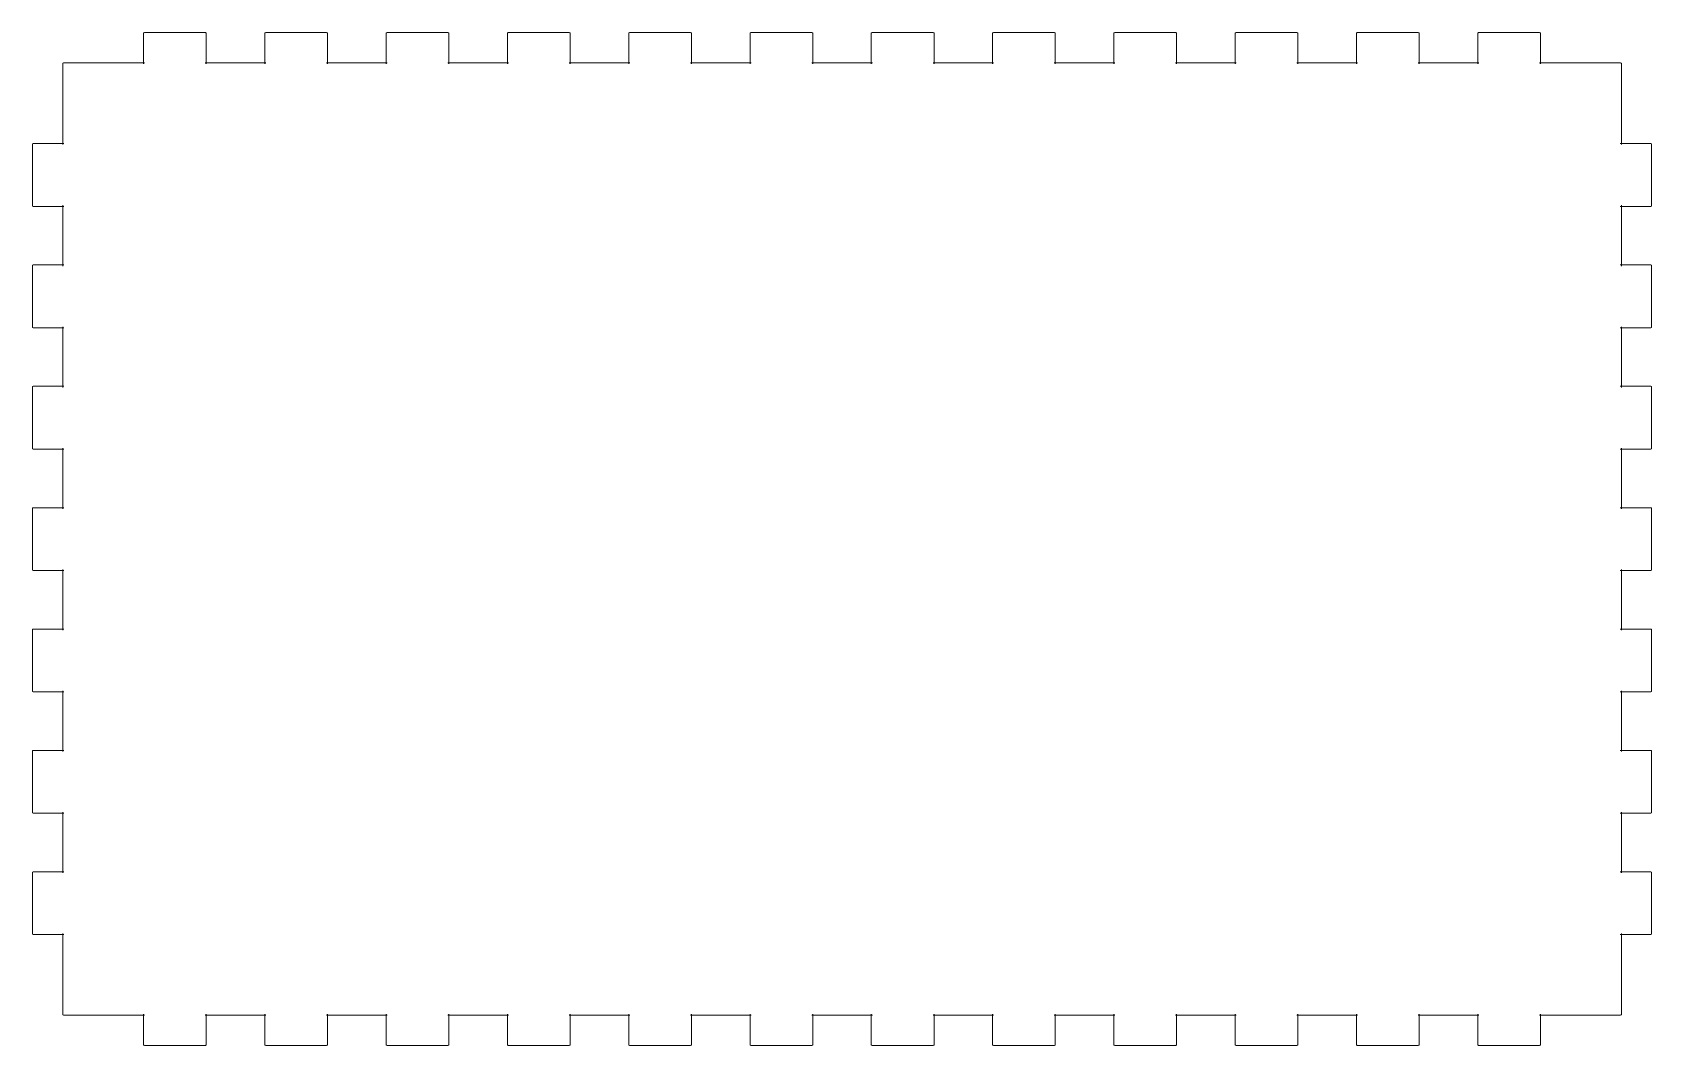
# Model space of a CAD drawing. Header units: inches. Extents: x -61 to 261, y -8 to 208.
# Drawn here: x -61.1 to 99.1, y 107.5 to 207.7 of the extents above; entities that cross this region are included whole.
import ezdxf

# ---------------------------------------------------------------- set-up
doc = ezdxf.new("R2010")
doc.units = ezdxf.units.IN
doc.header["$MEASUREMENT"] = 0

# ---------------------------------------------------------------- blocks, each defined once
blk = doc.blocks.new('block 550')
at = {"color": 7, "lineweight": 9, "true_color": 0xffffff}
blk.add_lwpolyline([(-58.01, 110.46), (-50.01, 110.46)], dxfattribs=at)
blk = doc.blocks.new('block 551')
at = {"color": 7, "lineweight": 9, "true_color": 0xffffff}
blk.add_lwpolyline([(-50.01, 110.46), (-50.03, 110.46), (-50.09, 110.49), (-50.11, 110.55), (-50.11, 110.56)], dxfattribs=at)
blk = doc.blocks.new('block 552')
at = {"color": 7, "lineweight": 9, "true_color": 0xffffff}
blk.add_lwpolyline([(-50.11, 110.56), (-50.11, 107.56), (-50.11, 107.55), (-50.09, 107.49), (-50.03, 107.46), (-50.01, 107.46)], dxfattribs=at)
blk = doc.blocks.new('block 553')
at = {"color": 7, "lineweight": 9, "true_color": 0xffffff}
blk.add_lwpolyline([(-50.01, 107.46), (-44.01, 107.46), (-44, 107.46), (-43.94, 107.49), (-43.91, 107.55), (-43.91, 107.56)], dxfattribs=at)
blk = doc.blocks.new('block 554')
at = {"color": 7, "lineweight": 9, "true_color": 0xffffff}
blk.add_lwpolyline([(-43.91, 107.56), (-43.91, 110.56), (-43.91, 110.55), (-43.94, 110.49), (-44, 110.46), (-44.01, 110.46)], dxfattribs=at)
blk = doc.blocks.new('block 555')
at = {"color": 7, "lineweight": 9, "true_color": 0xffffff}
blk.add_lwpolyline([(-44.01, 110.46), (-38.01, 110.46)], dxfattribs=at)
blk = doc.blocks.new('block 556')
at = {"color": 7, "lineweight": 9, "true_color": 0xffffff}
blk.add_lwpolyline([(-38.01, 110.46), (-38.03, 110.46), (-38.09, 110.49), (-38.11, 110.55), (-38.11, 110.56)], dxfattribs=at)
blk = doc.blocks.new('block 557')
at = {"color": 7, "lineweight": 9, "true_color": 0xffffff}
blk.add_lwpolyline([(-38.11, 110.56), (-38.11, 107.56), (-38.11, 107.55), (-38.09, 107.49), (-38.03, 107.46), (-38.01, 107.46)], dxfattribs=at)
blk = doc.blocks.new('block 558')
at = {"color": 7, "lineweight": 9, "true_color": 0xffffff}
blk.add_lwpolyline([(-38.01, 107.46), (-32.01, 107.46), (-32, 107.46), (-31.94, 107.49), (-31.91, 107.55), (-31.91, 107.56)], dxfattribs=at)
blk = doc.blocks.new('block 559')
at = {"color": 7, "lineweight": 9, "true_color": 0xffffff}
blk.add_lwpolyline([(-31.91, 107.56), (-31.91, 110.56), (-31.91, 110.55), (-31.94, 110.49), (-32, 110.46), (-32.01, 110.46)], dxfattribs=at)
blk = doc.blocks.new('block 560')
at = {"color": 7, "lineweight": 9, "true_color": 0xffffff}
blk.add_lwpolyline([(-32.01, 110.46), (-26.01, 110.46)], dxfattribs=at)
blk = doc.blocks.new('block 561')
at = {"color": 7, "lineweight": 9, "true_color": 0xffffff}
blk.add_lwpolyline([(-26.01, 110.46), (-26.03, 110.46), (-26.09, 110.49), (-26.11, 110.55), (-26.11, 110.56)], dxfattribs=at)
blk = doc.blocks.new('block 562')
at = {"color": 7, "lineweight": 9, "true_color": 0xffffff}
blk.add_lwpolyline([(-26.11, 110.56), (-26.11, 107.56), (-26.11, 107.55), (-26.09, 107.49), (-26.03, 107.46), (-26.01, 107.46)], dxfattribs=at)
blk = doc.blocks.new('block 563')
at = {"color": 7, "lineweight": 9, "true_color": 0xffffff}
blk.add_lwpolyline([(-26.01, 107.46), (-20.01, 107.46), (-20, 107.46), (-19.94, 107.49), (-19.91, 107.55), (-19.91, 107.56)], dxfattribs=at)
blk = doc.blocks.new('block 564')
at = {"color": 7, "lineweight": 9, "true_color": 0xffffff}
blk.add_lwpolyline([(-19.91, 107.56), (-19.91, 110.56), (-19.91, 110.55), (-19.94, 110.49), (-20, 110.46), (-20.01, 110.46)], dxfattribs=at)
blk = doc.blocks.new('block 565')
at = {"color": 7, "lineweight": 9, "true_color": 0xffffff}
blk.add_lwpolyline([(-20.01, 110.46), (-14.01, 110.46)], dxfattribs=at)
blk = doc.blocks.new('block 566')
at = {"color": 7, "lineweight": 9, "true_color": 0xffffff}
blk.add_lwpolyline([(-14.01, 110.46), (-14.03, 110.46), (-14.09, 110.49), (-14.11, 110.55), (-14.11, 110.56)], dxfattribs=at)
blk = doc.blocks.new('block 567')
at = {"color": 7, "lineweight": 9, "true_color": 0xffffff}
blk.add_lwpolyline([(-14.11, 110.56), (-14.11, 107.56), (-14.11, 107.55), (-14.09, 107.49), (-14.03, 107.46), (-14.01, 107.46)], dxfattribs=at)
blk = doc.blocks.new('block 568')
at = {"color": 7, "lineweight": 9, "true_color": 0xffffff}
blk.add_lwpolyline([(-14.01, 107.46), (-8.01, 107.46), (-8, 107.46), (-7.94, 107.49), (-7.91, 107.55), (-7.91, 107.56)], dxfattribs=at)
blk = doc.blocks.new('block 569')
at = {"color": 7, "lineweight": 9, "true_color": 0xffffff}
blk.add_lwpolyline([(-7.91, 107.56), (-7.91, 110.56), (-7.91, 110.55), (-7.94, 110.49), (-8, 110.46), (-8.01, 110.46)], dxfattribs=at)
blk = doc.blocks.new('block 570')
at = {"color": 7, "lineweight": 9, "true_color": 0xffffff}
blk.add_lwpolyline([(-8.01, 110.46), (-2.01, 110.46)], dxfattribs=at)
blk = doc.blocks.new('block 571')
at = {"color": 7, "lineweight": 9, "true_color": 0xffffff}
blk.add_lwpolyline([(-2.01, 110.46), (-2.03, 110.46), (-2.09, 110.49), (-2.11, 110.55), (-2.11, 110.56)], dxfattribs=at)
blk = doc.blocks.new('block 572')
at = {"color": 7, "lineweight": 9, "true_color": 0xffffff}
blk.add_lwpolyline([(-2.11, 110.56), (-2.11, 107.56), (-2.11, 107.55), (-2.09, 107.49), (-2.03, 107.46), (-2.01, 107.46)], dxfattribs=at)
blk = doc.blocks.new('block 573')
at = {"color": 7, "lineweight": 9, "true_color": 0xffffff}
blk.add_lwpolyline([(-2.01, 107.46), (3.99, 107.46), (4, 107.46), (4.06, 107.49), (4.09, 107.55), (4.09, 107.56)], dxfattribs=at)
blk = doc.blocks.new('block 574')
at = {"color": 7, "lineweight": 9, "true_color": 0xffffff}
blk.add_lwpolyline([(4.09, 107.56), (4.09, 110.56), (4.09, 110.55), (4.06, 110.49), (4, 110.46), (3.99, 110.46)], dxfattribs=at)
blk = doc.blocks.new('block 575')
at = {"color": 7, "lineweight": 9, "true_color": 0xffffff}
blk.add_lwpolyline([(3.99, 110.46), (9.99, 110.46)], dxfattribs=at)
blk = doc.blocks.new('block 576')
at = {"color": 7, "lineweight": 9, "true_color": 0xffffff}
blk.add_lwpolyline([(9.99, 110.46), (9.97, 110.46), (9.91, 110.49), (9.89, 110.55), (9.89, 110.56)], dxfattribs=at)
blk = doc.blocks.new('block 577')
at = {"color": 7, "lineweight": 9, "true_color": 0xffffff}
blk.add_lwpolyline([(9.89, 110.56), (9.89, 107.56), (9.89, 107.55), (9.91, 107.49), (9.97, 107.46), (9.99, 107.46)], dxfattribs=at)
blk = doc.blocks.new('block 578')
at = {"color": 7, "lineweight": 9, "true_color": 0xffffff}
blk.add_lwpolyline([(9.99, 107.46), (15.99, 107.46), (16, 107.46), (16.06, 107.49), (16.09, 107.55), (16.09, 107.56)], dxfattribs=at)
blk = doc.blocks.new('block 579')
at = {"color": 7, "lineweight": 9, "true_color": 0xffffff}
blk.add_lwpolyline([(16.09, 107.56), (16.09, 110.56), (16.09, 110.55), (16.06, 110.49), (16, 110.46), (15.99, 110.46)], dxfattribs=at)
blk = doc.blocks.new('block 580')
at = {"color": 7, "lineweight": 9, "true_color": 0xffffff}
blk.add_lwpolyline([(15.99, 110.46), (21.99, 110.46)], dxfattribs=at)
blk = doc.blocks.new('block 581')
at = {"color": 7, "lineweight": 9, "true_color": 0xffffff}
blk.add_lwpolyline([(21.99, 110.46), (21.97, 110.46), (21.91, 110.49), (21.88, 110.55), (21.88, 110.56)], dxfattribs=at)
blk = doc.blocks.new('block 582')
at = {"color": 7, "lineweight": 9, "true_color": 0xffffff}
blk.add_lwpolyline([(21.88, 110.56), (21.88, 107.56), (21.88, 107.55), (21.91, 107.49), (21.97, 107.46), (21.99, 107.46)], dxfattribs=at)
blk = doc.blocks.new('block 583')
at = {"color": 7, "lineweight": 9, "true_color": 0xffffff}
blk.add_lwpolyline([(21.99, 107.46), (27.99, 107.46), (28, 107.46), (28.06, 107.49), (28.09, 107.55), (28.09, 107.56)], dxfattribs=at)
blk = doc.blocks.new('block 584')
at = {"color": 7, "lineweight": 9, "true_color": 0xffffff}
blk.add_lwpolyline([(28.09, 107.56), (28.09, 110.56), (28.09, 110.55), (28.06, 110.49), (28, 110.46), (27.99, 110.46)], dxfattribs=at)
blk = doc.blocks.new('block 585')
at = {"color": 7, "lineweight": 9, "true_color": 0xffffff}
blk.add_lwpolyline([(27.99, 110.46), (33.99, 110.46)], dxfattribs=at)
blk = doc.blocks.new('block 586')
at = {"color": 7, "lineweight": 9, "true_color": 0xffffff}
blk.add_lwpolyline([(33.99, 110.46), (33.97, 110.46), (33.91, 110.49), (33.89, 110.55), (33.89, 110.56)], dxfattribs=at)
blk = doc.blocks.new('block 587')
at = {"color": 7, "lineweight": 9, "true_color": 0xffffff}
blk.add_lwpolyline([(33.89, 110.56), (33.89, 107.56), (33.89, 107.55), (33.91, 107.49), (33.97, 107.46), (33.99, 107.46)], dxfattribs=at)
blk = doc.blocks.new('block 588')
at = {"color": 7, "lineweight": 9, "true_color": 0xffffff}
blk.add_lwpolyline([(33.99, 107.46), (39.99, 107.46), (40, 107.46), (40.06, 107.49), (40.09, 107.55), (40.09, 107.56)], dxfattribs=at)
blk = doc.blocks.new('block 589')
at = {"color": 7, "lineweight": 9, "true_color": 0xffffff}
blk.add_lwpolyline([(40.09, 107.56), (40.09, 110.56), (40.09, 110.55), (40.06, 110.49), (40, 110.46), (39.99, 110.46)], dxfattribs=at)
blk = doc.blocks.new('block 590')
at = {"color": 7, "lineweight": 9, "true_color": 0xffffff}
blk.add_lwpolyline([(39.99, 110.46), (45.99, 110.46)], dxfattribs=at)
blk = doc.blocks.new('block 591')
at = {"color": 7, "lineweight": 9, "true_color": 0xffffff}
blk.add_lwpolyline([(45.99, 110.46), (45.97, 110.46), (45.91, 110.49), (45.89, 110.55), (45.89, 110.56)], dxfattribs=at)
blk = doc.blocks.new('block 592')
at = {"color": 7, "lineweight": 9, "true_color": 0xffffff}
blk.add_lwpolyline([(45.89, 110.56), (45.89, 107.56), (45.89, 107.55), (45.91, 107.49), (45.97, 107.46), (45.99, 107.46)], dxfattribs=at)
blk = doc.blocks.new('block 593')
at = {"color": 7, "lineweight": 9, "true_color": 0xffffff}
blk.add_lwpolyline([(45.99, 107.46), (51.99, 107.46), (52, 107.46), (52.06, 107.49), (52.09, 107.55), (52.09, 107.56)], dxfattribs=at)
blk = doc.blocks.new('block 594')
at = {"color": 7, "lineweight": 9, "true_color": 0xffffff}
blk.add_lwpolyline([(52.09, 107.56), (52.09, 110.56), (52.09, 110.55), (52.06, 110.49), (52, 110.46), (51.99, 110.46)], dxfattribs=at)
blk = doc.blocks.new('block 595')
at = {"color": 7, "lineweight": 9, "true_color": 0xffffff}
blk.add_lwpolyline([(51.99, 110.46), (57.99, 110.46)], dxfattribs=at)
blk = doc.blocks.new('block 596')
at = {"color": 7, "lineweight": 9, "true_color": 0xffffff}
blk.add_lwpolyline([(57.99, 110.46), (57.97, 110.46), (57.91, 110.49), (57.89, 110.55), (57.89, 110.56)], dxfattribs=at)
blk = doc.blocks.new('block 597')
at = {"color": 7, "lineweight": 9, "true_color": 0xffffff}
blk.add_lwpolyline([(57.89, 110.56), (57.89, 107.56), (57.89, 107.55), (57.91, 107.49), (57.97, 107.46), (57.99, 107.46)], dxfattribs=at)
blk = doc.blocks.new('block 598')
at = {"color": 7, "lineweight": 9, "true_color": 0xffffff}
blk.add_lwpolyline([(57.99, 107.46), (63.99, 107.46), (64, 107.46), (64.06, 107.49), (64.09, 107.55), (64.09, 107.56)], dxfattribs=at)
blk = doc.blocks.new('block 599')
at = {"color": 7, "lineweight": 9, "true_color": 0xffffff}
blk.add_lwpolyline([(64.09, 107.56), (64.09, 110.56), (64.09, 110.55), (64.06, 110.49), (64, 110.46), (63.99, 110.46)], dxfattribs=at)
blk = doc.blocks.new('block 600')
at = {"color": 7, "lineweight": 9, "true_color": 0xffffff}
blk.add_lwpolyline([(63.99, 110.46), (69.99, 110.46)], dxfattribs=at)
blk = doc.blocks.new('block 601')
at = {"color": 7, "lineweight": 9, "true_color": 0xffffff}
blk.add_lwpolyline([(69.99, 110.46), (69.97, 110.46), (69.91, 110.49), (69.89, 110.55), (69.89, 110.56)], dxfattribs=at)
blk = doc.blocks.new('block 602')
at = {"color": 7, "lineweight": 9, "true_color": 0xffffff}
blk.add_lwpolyline([(69.89, 110.56), (69.89, 107.56), (69.89, 107.55), (69.91, 107.49), (69.97, 107.46), (69.99, 107.46)], dxfattribs=at)
blk = doc.blocks.new('block 603')
at = {"color": 7, "lineweight": 9, "true_color": 0xffffff}
blk.add_lwpolyline([(69.99, 107.46), (75.99, 107.46), (76, 107.46), (76.06, 107.49), (76.09, 107.55), (76.09, 107.56)], dxfattribs=at)
blk = doc.blocks.new('block 604')
at = {"color": 7, "lineweight": 9, "true_color": 0xffffff}
blk.add_lwpolyline([(76.09, 107.56), (76.09, 110.56), (76.09, 110.55), (76.06, 110.49), (76, 110.46), (75.99, 110.46)], dxfattribs=at)
blk = doc.blocks.new('block 605')
at = {"color": 7, "lineweight": 9, "true_color": 0xffffff}
blk.add_lwpolyline([(75.99, 110.46), (81.99, 110.46)], dxfattribs=at)
blk = doc.blocks.new('block 606')
at = {"color": 7, "lineweight": 9, "true_color": 0xffffff}
blk.add_lwpolyline([(81.99, 110.46), (81.97, 110.46), (81.91, 110.49), (81.89, 110.55), (81.89, 110.56)], dxfattribs=at)
blk = doc.blocks.new('block 607')
at = {"color": 7, "lineweight": 9, "true_color": 0xffffff}
blk.add_lwpolyline([(81.89, 110.56), (81.89, 107.56), (81.89, 107.55), (81.91, 107.49), (81.97, 107.46), (81.99, 107.46)], dxfattribs=at)
blk = doc.blocks.new('block 608')
at = {"color": 7, "lineweight": 9, "true_color": 0xffffff}
blk.add_lwpolyline([(81.99, 107.46), (87.99, 107.46), (88, 107.46), (88.06, 107.49), (88.09, 107.55), (88.09, 107.56)], dxfattribs=at)
blk = doc.blocks.new('block 609')
at = {"color": 7, "lineweight": 9, "true_color": 0xffffff}
blk.add_lwpolyline([(88.09, 107.56), (88.09, 110.56), (88.09, 110.55), (88.06, 110.49), (88, 110.46), (87.99, 110.46)], dxfattribs=at)
blk = doc.blocks.new('block 610')
at = {"color": 7, "lineweight": 9, "true_color": 0xffffff}
blk.add_lwpolyline([(87.99, 110.46), (95.99, 110.46)], dxfattribs=at)
blk = doc.blocks.new('block 611')
at = {"color": 7, "lineweight": 9, "true_color": 0xffffff}
blk.add_lwpolyline([(95.99, 110.46), (96, 110.46), (96.06, 110.49), (96.09, 110.55), (96.09, 110.56)], dxfattribs=at)
blk = doc.blocks.new('block 612')
at = {"color": 7, "lineweight": 9, "true_color": 0xffffff}
blk.add_lwpolyline([(96.09, 110.56), (96.09, 118.56)], dxfattribs=at)
blk = doc.blocks.new('block 613')
at = {"color": 7, "lineweight": 9, "true_color": 0xffffff}
blk.add_lwpolyline([(96.09, 118.56), (96.09, 118.55), (96.06, 118.49), (96, 118.46), (95.99, 118.46)], dxfattribs=at)
blk = doc.blocks.new('block 614')
at = {"color": 7, "lineweight": 9, "true_color": 0xffffff}
blk.add_lwpolyline([(95.99, 118.46), (98.99, 118.46), (99, 118.46), (99.06, 118.49), (99.09, 118.55), (99.09, 118.56)], dxfattribs=at)
blk = doc.blocks.new('block 615')
at = {"color": 7, "lineweight": 9, "true_color": 0xffffff}
blk.add_lwpolyline([(99.09, 118.56), (99.09, 124.56), (99.09, 124.58), (99.06, 124.63), (99, 124.66), (98.99, 124.66)], dxfattribs=at)
blk = doc.blocks.new('block 616')
at = {"color": 7, "lineweight": 9, "true_color": 0xffffff}
blk.add_lwpolyline([(98.99, 124.66), (95.99, 124.66), (96, 124.66), (96.06, 124.63), (96.09, 124.58), (96.09, 124.56)], dxfattribs=at)
blk = doc.blocks.new('block 617')
at = {"color": 7, "lineweight": 9, "true_color": 0xffffff}
blk.add_lwpolyline([(96.09, 124.56), (96.09, 130.56)], dxfattribs=at)
blk = doc.blocks.new('block 618')
at = {"color": 7, "lineweight": 9, "true_color": 0xffffff}
blk.add_lwpolyline([(96.09, 130.56), (96.09, 130.55), (96.06, 130.49), (96, 130.46), (95.99, 130.46)], dxfattribs=at)
blk = doc.blocks.new('block 619')
at = {"color": 7, "lineweight": 9, "true_color": 0xffffff}
blk.add_lwpolyline([(95.99, 130.46), (98.99, 130.46), (99, 130.46), (99.06, 130.49), (99.09, 130.55), (99.09, 130.56)], dxfattribs=at)
blk = doc.blocks.new('block 620')
at = {"color": 7, "lineweight": 9, "true_color": 0xffffff}
blk.add_lwpolyline([(99.09, 130.56), (99.09, 136.56), (99.09, 136.58), (99.06, 136.63), (99, 136.66), (98.99, 136.66)], dxfattribs=at)
blk = doc.blocks.new('block 621')
at = {"color": 7, "lineweight": 9, "true_color": 0xffffff}
blk.add_lwpolyline([(98.99, 136.66), (95.99, 136.66), (96, 136.66), (96.06, 136.63), (96.09, 136.58), (96.09, 136.56)], dxfattribs=at)
blk = doc.blocks.new('block 622')
at = {"color": 7, "lineweight": 9, "true_color": 0xffffff}
blk.add_lwpolyline([(96.09, 136.56), (96.09, 142.56)], dxfattribs=at)
blk = doc.blocks.new('block 623')
at = {"color": 7, "lineweight": 9, "true_color": 0xffffff}
blk.add_lwpolyline([(96.09, 142.56), (96.09, 142.55), (96.06, 142.49), (96, 142.46), (95.99, 142.46)], dxfattribs=at)
blk = doc.blocks.new('block 624')
at = {"color": 7, "lineweight": 9, "true_color": 0xffffff}
blk.add_lwpolyline([(95.99, 142.46), (98.99, 142.46), (99, 142.46), (99.06, 142.49), (99.09, 142.55), (99.09, 142.56)], dxfattribs=at)
blk = doc.blocks.new('block 625')
at = {"color": 7, "lineweight": 9, "true_color": 0xffffff}
blk.add_lwpolyline([(99.09, 142.56), (99.09, 148.56), (99.09, 148.58), (99.06, 148.63), (99, 148.66), (98.99, 148.66)], dxfattribs=at)
blk = doc.blocks.new('block 626')
at = {"color": 7, "lineweight": 9, "true_color": 0xffffff}
blk.add_lwpolyline([(98.99, 148.66), (95.99, 148.66), (96, 148.66), (96.06, 148.63), (96.09, 148.58), (96.09, 148.56)], dxfattribs=at)
blk = doc.blocks.new('block 627')
at = {"color": 7, "lineweight": 9, "true_color": 0xffffff}
blk.add_lwpolyline([(96.09, 148.56), (96.09, 154.56)], dxfattribs=at)
blk = doc.blocks.new('block 628')
at = {"color": 7, "lineweight": 9, "true_color": 0xffffff}
blk.add_lwpolyline([(96.09, 154.56), (96.09, 154.55), (96.06, 154.49), (96, 154.46), (95.99, 154.46)], dxfattribs=at)
blk = doc.blocks.new('block 629')
at = {"color": 7, "lineweight": 9, "true_color": 0xffffff}
blk.add_lwpolyline([(95.99, 154.46), (98.99, 154.46), (99, 154.46), (99.06, 154.49), (99.09, 154.55), (99.09, 154.56)], dxfattribs=at)
blk = doc.blocks.new('block 630')
at = {"color": 7, "lineweight": 9, "true_color": 0xffffff}
blk.add_lwpolyline([(99.09, 154.56), (99.09, 160.56), (99.09, 160.58), (99.06, 160.63), (99, 160.66), (98.99, 160.66)], dxfattribs=at)
blk = doc.blocks.new('block 631')
at = {"color": 7, "lineweight": 9, "true_color": 0xffffff}
blk.add_lwpolyline([(98.99, 160.66), (95.99, 160.66), (96, 160.66), (96.06, 160.63), (96.09, 160.58), (96.09, 160.56)], dxfattribs=at)
blk = doc.blocks.new('block 632')
at = {"color": 7, "lineweight": 9, "true_color": 0xffffff}
blk.add_lwpolyline([(96.09, 160.56), (96.09, 166.56)], dxfattribs=at)
blk = doc.blocks.new('block 633')
at = {"color": 7, "lineweight": 9, "true_color": 0xffffff}
blk.add_lwpolyline([(96.09, 166.56), (96.09, 166.55), (96.06, 166.49), (96, 166.46), (95.99, 166.46)], dxfattribs=at)
blk = doc.blocks.new('block 634')
at = {"color": 7, "lineweight": 9, "true_color": 0xffffff}
blk.add_lwpolyline([(95.99, 166.46), (98.99, 166.46), (99, 166.46), (99.06, 166.49), (99.09, 166.55), (99.09, 166.56)], dxfattribs=at)
blk = doc.blocks.new('block 635')
at = {"color": 7, "lineweight": 9, "true_color": 0xffffff}
blk.add_lwpolyline([(99.09, 166.56), (99.09, 172.56), (99.09, 172.58), (99.06, 172.63), (99, 172.66), (98.99, 172.66)], dxfattribs=at)
blk = doc.blocks.new('block 636')
at = {"color": 7, "lineweight": 9, "true_color": 0xffffff}
blk.add_lwpolyline([(98.99, 172.66), (95.99, 172.66), (96, 172.66), (96.06, 172.63), (96.09, 172.58), (96.09, 172.56)], dxfattribs=at)
blk = doc.blocks.new('block 637')
at = {"color": 7, "lineweight": 9, "true_color": 0xffffff}
blk.add_lwpolyline([(96.09, 172.56), (96.09, 178.56)], dxfattribs=at)
blk = doc.blocks.new('block 638')
at = {"color": 7, "lineweight": 9, "true_color": 0xffffff}
blk.add_lwpolyline([(96.09, 178.56), (96.09, 178.55), (96.06, 178.49), (96, 178.46), (95.99, 178.46)], dxfattribs=at)
blk = doc.blocks.new('block 639')
at = {"color": 7, "lineweight": 9, "true_color": 0xffffff}
blk.add_lwpolyline([(95.99, 178.46), (98.99, 178.46), (99, 178.46), (99.06, 178.49), (99.09, 178.55), (99.09, 178.56)], dxfattribs=at)
blk = doc.blocks.new('block 640')
at = {"color": 7, "lineweight": 9, "true_color": 0xffffff}
blk.add_lwpolyline([(99.09, 178.56), (99.09, 184.56), (99.09, 184.58), (99.06, 184.63), (99, 184.66), (98.99, 184.66)], dxfattribs=at)
blk = doc.blocks.new('block 641')
at = {"color": 7, "lineweight": 9, "true_color": 0xffffff}
blk.add_lwpolyline([(98.99, 184.66), (95.99, 184.66), (96, 184.66), (96.06, 184.63), (96.09, 184.58), (96.09, 184.56)], dxfattribs=at)
blk = doc.blocks.new('block 642')
at = {"color": 7, "lineweight": 9, "true_color": 0xffffff}
blk.add_lwpolyline([(96.09, 184.56), (96.09, 190.56)], dxfattribs=at)
blk = doc.blocks.new('block 643')
at = {"color": 7, "lineweight": 9, "true_color": 0xffffff}
blk.add_lwpolyline([(96.09, 190.56), (96.09, 190.55), (96.06, 190.49), (96, 190.46), (95.99, 190.46)], dxfattribs=at)
blk = doc.blocks.new('block 644')
at = {"color": 7, "lineweight": 9, "true_color": 0xffffff}
blk.add_lwpolyline([(95.99, 190.46), (98.99, 190.46), (99, 190.46), (99.06, 190.49), (99.09, 190.55), (99.09, 190.56)], dxfattribs=at)
blk = doc.blocks.new('block 645')
at = {"color": 7, "lineweight": 9, "true_color": 0xffffff}
blk.add_lwpolyline([(99.09, 190.56), (99.09, 196.56), (99.09, 196.58), (99.06, 196.63), (99, 196.66), (98.99, 196.66)], dxfattribs=at)
blk = doc.blocks.new('block 646')
at = {"color": 7, "lineweight": 9, "true_color": 0xffffff}
blk.add_lwpolyline([(98.99, 196.66), (95.99, 196.66), (96, 196.66), (96.06, 196.63), (96.09, 196.58), (96.09, 196.56)], dxfattribs=at)
blk = doc.blocks.new('block 647')
at = {"color": 7, "lineweight": 9, "true_color": 0xffffff}
blk.add_lwpolyline([(96.09, 196.56), (96.09, 204.56)], dxfattribs=at)
blk = doc.blocks.new('block 648')
at = {"color": 7, "lineweight": 9, "true_color": 0xffffff}
blk.add_lwpolyline([(96.09, 204.56), (96.09, 204.58), (96.06, 204.63), (96, 204.66), (95.99, 204.66)], dxfattribs=at)
blk = doc.blocks.new('block 649')
at = {"color": 7, "lineweight": 9, "true_color": 0xffffff}
blk.add_lwpolyline([(95.99, 204.66), (87.99, 204.66)], dxfattribs=at)
blk = doc.blocks.new('block 650')
at = {"color": 7, "lineweight": 9, "true_color": 0xffffff}
blk.add_lwpolyline([(87.99, 204.66), (88, 204.66), (88.06, 204.63), (88.09, 204.58), (88.09, 204.56)], dxfattribs=at)
blk = doc.blocks.new('block 651')
at = {"color": 7, "lineweight": 9, "true_color": 0xffffff}
blk.add_lwpolyline([(88.09, 204.56), (88.09, 207.56), (88.09, 207.58), (88.06, 207.63), (88, 207.66), (87.99, 207.66)], dxfattribs=at)
blk = doc.blocks.new('block 652')
at = {"color": 7, "lineweight": 9, "true_color": 0xffffff}
blk.add_lwpolyline([(87.99, 207.66), (81.99, 207.66), (81.97, 207.66), (81.91, 207.63), (81.89, 207.58), (81.89, 207.56)], dxfattribs=at)
blk = doc.blocks.new('block 653')
at = {"color": 7, "lineweight": 9, "true_color": 0xffffff}
blk.add_lwpolyline([(81.89, 207.56), (81.89, 204.56), (81.89, 204.58), (81.91, 204.63), (81.97, 204.66), (81.99, 204.66)], dxfattribs=at)
blk = doc.blocks.new('block 654')
at = {"color": 7, "lineweight": 9, "true_color": 0xffffff}
blk.add_lwpolyline([(81.99, 204.66), (75.99, 204.66)], dxfattribs=at)
blk = doc.blocks.new('block 655')
at = {"color": 7, "lineweight": 9, "true_color": 0xffffff}
blk.add_lwpolyline([(75.99, 204.66), (76, 204.66), (76.06, 204.63), (76.09, 204.58), (76.09, 204.56)], dxfattribs=at)
blk = doc.blocks.new('block 656')
at = {"color": 7, "lineweight": 9, "true_color": 0xffffff}
blk.add_lwpolyline([(76.09, 204.56), (76.09, 207.56), (76.09, 207.58), (76.06, 207.63), (76, 207.66), (75.99, 207.66)], dxfattribs=at)
blk = doc.blocks.new('block 657')
at = {"color": 7, "lineweight": 9, "true_color": 0xffffff}
blk.add_lwpolyline([(75.99, 207.66), (69.99, 207.66), (69.97, 207.66), (69.91, 207.63), (69.89, 207.58), (69.89, 207.56)], dxfattribs=at)
blk = doc.blocks.new('block 658')
at = {"color": 7, "lineweight": 9, "true_color": 0xffffff}
blk.add_lwpolyline([(69.89, 207.56), (69.89, 204.56), (69.89, 204.58), (69.91, 204.63), (69.97, 204.66), (69.99, 204.66)], dxfattribs=at)
blk = doc.blocks.new('block 659')
at = {"color": 7, "lineweight": 9, "true_color": 0xffffff}
blk.add_lwpolyline([(69.99, 204.66), (63.99, 204.66)], dxfattribs=at)
blk = doc.blocks.new('block 660')
at = {"color": 7, "lineweight": 9, "true_color": 0xffffff}
blk.add_lwpolyline([(63.99, 204.66), (64, 204.66), (64.06, 204.63), (64.09, 204.58), (64.09, 204.56)], dxfattribs=at)
blk = doc.blocks.new('block 661')
at = {"color": 7, "lineweight": 9, "true_color": 0xffffff}
blk.add_lwpolyline([(64.09, 204.56), (64.09, 207.56), (64.09, 207.58), (64.06, 207.63), (64, 207.66), (63.99, 207.66)], dxfattribs=at)
blk = doc.blocks.new('block 662')
at = {"color": 7, "lineweight": 9, "true_color": 0xffffff}
blk.add_lwpolyline([(63.99, 207.66), (57.99, 207.66), (57.97, 207.66), (57.91, 207.63), (57.89, 207.58), (57.89, 207.56)], dxfattribs=at)
blk = doc.blocks.new('block 663')
at = {"color": 7, "lineweight": 9, "true_color": 0xffffff}
blk.add_lwpolyline([(57.89, 207.56), (57.89, 204.56), (57.89, 204.58), (57.91, 204.63), (57.97, 204.66), (57.99, 204.66)], dxfattribs=at)
blk = doc.blocks.new('block 664')
at = {"color": 7, "lineweight": 9, "true_color": 0xffffff}
blk.add_lwpolyline([(57.99, 204.66), (51.99, 204.66)], dxfattribs=at)
blk = doc.blocks.new('block 665')
at = {"color": 7, "lineweight": 9, "true_color": 0xffffff}
blk.add_lwpolyline([(51.99, 204.66), (52, 204.66), (52.06, 204.63), (52.09, 204.58), (52.09, 204.56)], dxfattribs=at)
blk = doc.blocks.new('block 666')
at = {"color": 7, "lineweight": 9, "true_color": 0xffffff}
blk.add_lwpolyline([(52.09, 204.56), (52.09, 207.56), (52.09, 207.58), (52.06, 207.63), (52, 207.66), (51.99, 207.66)], dxfattribs=at)
blk = doc.blocks.new('block 667')
at = {"color": 7, "lineweight": 9, "true_color": 0xffffff}
blk.add_lwpolyline([(51.99, 207.66), (45.99, 207.66), (45.97, 207.66), (45.91, 207.63), (45.89, 207.58), (45.89, 207.56)], dxfattribs=at)
blk = doc.blocks.new('block 668')
at = {"color": 7, "lineweight": 9, "true_color": 0xffffff}
blk.add_lwpolyline([(45.89, 207.56), (45.89, 204.56), (45.89, 204.58), (45.91, 204.63), (45.97, 204.66), (45.99, 204.66)], dxfattribs=at)
blk = doc.blocks.new('block 669')
at = {"color": 7, "lineweight": 9, "true_color": 0xffffff}
blk.add_lwpolyline([(45.99, 204.66), (39.99, 204.66)], dxfattribs=at)
blk = doc.blocks.new('block 670')
at = {"color": 7, "lineweight": 9, "true_color": 0xffffff}
blk.add_lwpolyline([(39.99, 204.66), (40, 204.66), (40.06, 204.63), (40.09, 204.58), (40.09, 204.56)], dxfattribs=at)
blk = doc.blocks.new('block 671')
at = {"color": 7, "lineweight": 9, "true_color": 0xffffff}
blk.add_lwpolyline([(40.09, 204.56), (40.09, 207.56), (40.09, 207.58), (40.06, 207.63), (40, 207.66), (39.99, 207.66)], dxfattribs=at)
blk = doc.blocks.new('block 672')
at = {"color": 7, "lineweight": 9, "true_color": 0xffffff}
blk.add_lwpolyline([(39.99, 207.66), (33.99, 207.66), (33.97, 207.66), (33.91, 207.63), (33.89, 207.58), (33.89, 207.56)], dxfattribs=at)
blk = doc.blocks.new('block 673')
at = {"color": 7, "lineweight": 9, "true_color": 0xffffff}
blk.add_lwpolyline([(33.89, 207.56), (33.89, 204.56), (33.89, 204.58), (33.91, 204.63), (33.97, 204.66), (33.99, 204.66)], dxfattribs=at)
blk = doc.blocks.new('block 674')
at = {"color": 7, "lineweight": 9, "true_color": 0xffffff}
blk.add_lwpolyline([(33.99, 204.66), (27.99, 204.66)], dxfattribs=at)
blk = doc.blocks.new('block 675')
at = {"color": 7, "lineweight": 9, "true_color": 0xffffff}
blk.add_lwpolyline([(27.99, 204.66), (28, 204.66), (28.06, 204.63), (28.09, 204.58), (28.09, 204.56)], dxfattribs=at)
blk = doc.blocks.new('block 676')
at = {"color": 7, "lineweight": 9, "true_color": 0xffffff}
blk.add_lwpolyline([(28.09, 204.56), (28.09, 207.56), (28.09, 207.58), (28.06, 207.63), (28, 207.66), (27.99, 207.66)], dxfattribs=at)
blk = doc.blocks.new('block 677')
at = {"color": 7, "lineweight": 9, "true_color": 0xffffff}
blk.add_lwpolyline([(27.99, 207.66), (21.99, 207.66), (21.97, 207.66), (21.91, 207.63), (21.88, 207.58), (21.88, 207.56)], dxfattribs=at)
blk = doc.blocks.new('block 678')
at = {"color": 7, "lineweight": 9, "true_color": 0xffffff}
blk.add_lwpolyline([(21.88, 207.56), (21.88, 204.56), (21.88, 204.58), (21.91, 204.63), (21.97, 204.66), (21.99, 204.66)], dxfattribs=at)
blk = doc.blocks.new('block 679')
at = {"color": 7, "lineweight": 9, "true_color": 0xffffff}
blk.add_lwpolyline([(21.99, 204.66), (15.99, 204.66)], dxfattribs=at)
blk = doc.blocks.new('block 680')
at = {"color": 7, "lineweight": 9, "true_color": 0xffffff}
blk.add_lwpolyline([(15.99, 204.66), (16, 204.66), (16.06, 204.63), (16.09, 204.58), (16.09, 204.56)], dxfattribs=at)
blk = doc.blocks.new('block 681')
at = {"color": 7, "lineweight": 9, "true_color": 0xffffff}
blk.add_lwpolyline([(16.09, 204.56), (16.09, 207.56), (16.09, 207.58), (16.06, 207.63), (16, 207.66), (15.99, 207.66)], dxfattribs=at)
blk = doc.blocks.new('block 682')
at = {"color": 7, "lineweight": 9, "true_color": 0xffffff}
blk.add_lwpolyline([(15.99, 207.66), (9.99, 207.66), (9.97, 207.66), (9.91, 207.63), (9.89, 207.58), (9.89, 207.56)], dxfattribs=at)
blk = doc.blocks.new('block 683')
at = {"color": 7, "lineweight": 9, "true_color": 0xffffff}
blk.add_lwpolyline([(9.89, 207.56), (9.89, 204.56), (9.89, 204.58), (9.91, 204.63), (9.97, 204.66), (9.99, 204.66)], dxfattribs=at)
blk = doc.blocks.new('block 684')
at = {"color": 7, "lineweight": 9, "true_color": 0xffffff}
blk.add_lwpolyline([(9.99, 204.66), (3.99, 204.66)], dxfattribs=at)
blk = doc.blocks.new('block 685')
at = {"color": 7, "lineweight": 9, "true_color": 0xffffff}
blk.add_lwpolyline([(3.99, 204.66), (4, 204.66), (4.06, 204.63), (4.09, 204.58), (4.09, 204.56)], dxfattribs=at)
blk = doc.blocks.new('block 686')
at = {"color": 7, "lineweight": 9, "true_color": 0xffffff}
blk.add_lwpolyline([(4.09, 204.56), (4.09, 207.56), (4.09, 207.58), (4.06, 207.63), (4, 207.66), (3.99, 207.66)], dxfattribs=at)
blk = doc.blocks.new('block 687')
at = {"color": 7, "lineweight": 9, "true_color": 0xffffff}
blk.add_lwpolyline([(3.99, 207.66), (-2.01, 207.66), (-2.03, 207.66), (-2.09, 207.63), (-2.11, 207.58), (-2.11, 207.56)], dxfattribs=at)
blk = doc.blocks.new('block 688')
at = {"color": 7, "lineweight": 9, "true_color": 0xffffff}
blk.add_lwpolyline([(-2.11, 207.56), (-2.11, 204.56), (-2.11, 204.58), (-2.09, 204.63), (-2.03, 204.66), (-2.01, 204.66)], dxfattribs=at)
blk = doc.blocks.new('block 689')
at = {"color": 7, "lineweight": 9, "true_color": 0xffffff}
blk.add_lwpolyline([(-2.01, 204.66), (-8.01, 204.66)], dxfattribs=at)
blk = doc.blocks.new('block 690')
at = {"color": 7, "lineweight": 9, "true_color": 0xffffff}
blk.add_lwpolyline([(-8.01, 204.66), (-8, 204.66), (-7.94, 204.63), (-7.91, 204.58), (-7.91, 204.56)], dxfattribs=at)
blk = doc.blocks.new('block 691')
at = {"color": 7, "lineweight": 9, "true_color": 0xffffff}
blk.add_lwpolyline([(-7.91, 204.56), (-7.91, 207.56), (-7.91, 207.58), (-7.94, 207.63), (-8, 207.66), (-8.01, 207.66)], dxfattribs=at)
blk = doc.blocks.new('block 692')
at = {"color": 7, "lineweight": 9, "true_color": 0xffffff}
blk.add_lwpolyline([(-8.01, 207.66), (-14.01, 207.66), (-14.03, 207.66), (-14.09, 207.63), (-14.11, 207.58), (-14.11, 207.56)], dxfattribs=at)
blk = doc.blocks.new('block 693')
at = {"color": 7, "lineweight": 9, "true_color": 0xffffff}
blk.add_lwpolyline([(-14.11, 207.56), (-14.11, 204.56), (-14.11, 204.58), (-14.09, 204.63), (-14.03, 204.66), (-14.01, 204.66)], dxfattribs=at)
blk = doc.blocks.new('block 694')
at = {"color": 7, "lineweight": 9, "true_color": 0xffffff}
blk.add_lwpolyline([(-14.01, 204.66), (-20.01, 204.66)], dxfattribs=at)
blk = doc.blocks.new('block 695')
at = {"color": 7, "lineweight": 9, "true_color": 0xffffff}
blk.add_lwpolyline([(-20.01, 204.66), (-20, 204.66), (-19.94, 204.63), (-19.91, 204.58), (-19.91, 204.56)], dxfattribs=at)
blk = doc.blocks.new('block 696')
at = {"color": 7, "lineweight": 9, "true_color": 0xffffff}
blk.add_lwpolyline([(-19.91, 204.56), (-19.91, 207.56), (-19.91, 207.58), (-19.94, 207.63), (-20, 207.66), (-20.01, 207.66)], dxfattribs=at)
blk = doc.blocks.new('block 697')
at = {"color": 7, "lineweight": 9, "true_color": 0xffffff}
blk.add_lwpolyline([(-20.01, 207.66), (-26.01, 207.66), (-26.03, 207.66), (-26.09, 207.63), (-26.11, 207.58), (-26.11, 207.56)], dxfattribs=at)
blk = doc.blocks.new('block 698')
at = {"color": 7, "lineweight": 9, "true_color": 0xffffff}
blk.add_lwpolyline([(-26.11, 207.56), (-26.11, 204.56), (-26.11, 204.58), (-26.09, 204.63), (-26.03, 204.66), (-26.01, 204.66)], dxfattribs=at)
blk = doc.blocks.new('block 699')
at = {"color": 7, "lineweight": 9, "true_color": 0xffffff}
blk.add_lwpolyline([(-26.01, 204.66), (-32.01, 204.66)], dxfattribs=at)
blk = doc.blocks.new('block 700')
at = {"color": 7, "lineweight": 9, "true_color": 0xffffff}
blk.add_lwpolyline([(-32.01, 204.66), (-32, 204.66), (-31.94, 204.63), (-31.91, 204.58), (-31.91, 204.56)], dxfattribs=at)
blk = doc.blocks.new('block 701')
at = {"color": 7, "lineweight": 9, "true_color": 0xffffff}
blk.add_lwpolyline([(-31.91, 204.56), (-31.91, 207.56), (-31.91, 207.58), (-31.94, 207.63), (-32, 207.66), (-32.01, 207.66)], dxfattribs=at)
blk = doc.blocks.new('block 702')
at = {"color": 7, "lineweight": 9, "true_color": 0xffffff}
blk.add_lwpolyline([(-32.01, 207.66), (-38.01, 207.66), (-38.03, 207.66), (-38.09, 207.63), (-38.11, 207.58), (-38.11, 207.56)], dxfattribs=at)
blk = doc.blocks.new('block 703')
at = {"color": 7, "lineweight": 9, "true_color": 0xffffff}
blk.add_lwpolyline([(-38.11, 207.56), (-38.11, 204.56), (-38.11, 204.58), (-38.09, 204.63), (-38.03, 204.66), (-38.01, 204.66)], dxfattribs=at)
blk = doc.blocks.new('block 704')
at = {"color": 7, "lineweight": 9, "true_color": 0xffffff}
blk.add_lwpolyline([(-38.01, 204.66), (-44.01, 204.66)], dxfattribs=at)
blk = doc.blocks.new('block 705')
at = {"color": 7, "lineweight": 9, "true_color": 0xffffff}
blk.add_lwpolyline([(-44.01, 204.66), (-44, 204.66), (-43.94, 204.63), (-43.91, 204.58), (-43.91, 204.56)], dxfattribs=at)
blk = doc.blocks.new('block 706')
at = {"color": 7, "lineweight": 9, "true_color": 0xffffff}
blk.add_lwpolyline([(-43.91, 204.56), (-43.91, 207.56), (-43.91, 207.58), (-43.94, 207.63), (-44, 207.66), (-44.01, 207.66)], dxfattribs=at)
blk = doc.blocks.new('block 707')
at = {"color": 7, "lineweight": 9, "true_color": 0xffffff}
blk.add_lwpolyline([(-44.01, 207.66), (-50.01, 207.66), (-50.03, 207.66), (-50.09, 207.63), (-50.11, 207.58), (-50.11, 207.56)], dxfattribs=at)
blk = doc.blocks.new('block 708')
at = {"color": 7, "lineweight": 9, "true_color": 0xffffff}
blk.add_lwpolyline([(-50.11, 207.56), (-50.11, 204.56), (-50.11, 204.58), (-50.09, 204.63), (-50.03, 204.66), (-50.01, 204.66)], dxfattribs=at)
blk = doc.blocks.new('block 709')
at = {"color": 7, "lineweight": 9, "true_color": 0xffffff}
blk.add_lwpolyline([(-50.01, 204.66), (-58.01, 204.66)], dxfattribs=at)
blk = doc.blocks.new('block 710')
at = {"color": 7, "lineweight": 9, "true_color": 0xffffff}
blk.add_lwpolyline([(-58.01, 204.66), (-58.03, 204.66), (-58.09, 204.63), (-58.11, 204.58), (-58.11, 204.56)], dxfattribs=at)
blk = doc.blocks.new('block 711')
at = {"color": 7, "lineweight": 9, "true_color": 0xffffff}
blk.add_lwpolyline([(-58.11, 204.56), (-58.11, 196.56)], dxfattribs=at)
blk = doc.blocks.new('block 712')
at = {"color": 7, "lineweight": 9, "true_color": 0xffffff}
blk.add_lwpolyline([(-58.11, 196.56), (-58.11, 196.58), (-58.09, 196.63), (-58.03, 196.66), (-58.01, 196.66)], dxfattribs=at)
blk = doc.blocks.new('block 713')
at = {"color": 7, "lineweight": 9, "true_color": 0xffffff}
blk.add_lwpolyline([(-58.01, 196.66), (-61.01, 196.66), (-61.03, 196.66), (-61.09, 196.63), (-61.11, 196.58), (-61.11, 196.56)], dxfattribs=at)
blk = doc.blocks.new('block 714')
at = {"color": 7, "lineweight": 9, "true_color": 0xffffff}
blk.add_lwpolyline([(-61.11, 196.56), (-61.11, 190.56), (-61.11, 190.55), (-61.09, 190.49), (-61.03, 190.46), (-61.01, 190.46)], dxfattribs=at)
blk = doc.blocks.new('block 715')
at = {"color": 7, "lineweight": 9, "true_color": 0xffffff}
blk.add_lwpolyline([(-61.01, 190.46), (-58.01, 190.46), (-58.03, 190.46), (-58.09, 190.49), (-58.11, 190.55), (-58.11, 190.56)], dxfattribs=at)
blk = doc.blocks.new('block 716')
at = {"color": 7, "lineweight": 9, "true_color": 0xffffff}
blk.add_lwpolyline([(-58.11, 190.56), (-58.11, 184.56)], dxfattribs=at)
blk = doc.blocks.new('block 717')
at = {"color": 7, "lineweight": 9, "true_color": 0xffffff}
blk.add_lwpolyline([(-58.11, 184.56), (-58.11, 184.58), (-58.09, 184.63), (-58.03, 184.66), (-58.01, 184.66)], dxfattribs=at)
blk = doc.blocks.new('block 718')
at = {"color": 7, "lineweight": 9, "true_color": 0xffffff}
blk.add_lwpolyline([(-58.01, 184.66), (-61.01, 184.66), (-61.03, 184.66), (-61.09, 184.63), (-61.11, 184.58), (-61.11, 184.56)], dxfattribs=at)
blk = doc.blocks.new('block 719')
at = {"color": 7, "lineweight": 9, "true_color": 0xffffff}
blk.add_lwpolyline([(-61.11, 184.56), (-61.11, 178.56), (-61.11, 178.55), (-61.09, 178.49), (-61.03, 178.46), (-61.01, 178.46)], dxfattribs=at)
blk = doc.blocks.new('block 720')
at = {"color": 7, "lineweight": 9, "true_color": 0xffffff}
blk.add_lwpolyline([(-61.01, 178.46), (-58.01, 178.46), (-58.03, 178.46), (-58.09, 178.49), (-58.11, 178.55), (-58.11, 178.56)], dxfattribs=at)
blk = doc.blocks.new('block 721')
at = {"color": 7, "lineweight": 9, "true_color": 0xffffff}
blk.add_lwpolyline([(-58.11, 178.56), (-58.11, 172.56)], dxfattribs=at)
blk = doc.blocks.new('block 722')
at = {"color": 7, "lineweight": 9, "true_color": 0xffffff}
blk.add_lwpolyline([(-58.11, 172.56), (-58.11, 172.58), (-58.09, 172.63), (-58.03, 172.66), (-58.01, 172.66)], dxfattribs=at)
blk = doc.blocks.new('block 723')
at = {"color": 7, "lineweight": 9, "true_color": 0xffffff}
blk.add_lwpolyline([(-58.01, 172.66), (-61.01, 172.66), (-61.03, 172.66), (-61.09, 172.63), (-61.11, 172.58), (-61.11, 172.56)], dxfattribs=at)
blk = doc.blocks.new('block 724')
at = {"color": 7, "lineweight": 9, "true_color": 0xffffff}
blk.add_lwpolyline([(-61.11, 172.56), (-61.11, 166.56), (-61.11, 166.55), (-61.09, 166.49), (-61.03, 166.46), (-61.01, 166.46)], dxfattribs=at)
blk = doc.blocks.new('block 725')
at = {"color": 7, "lineweight": 9, "true_color": 0xffffff}
blk.add_lwpolyline([(-61.01, 166.46), (-58.01, 166.46), (-58.03, 166.46), (-58.09, 166.49), (-58.11, 166.55), (-58.11, 166.56)], dxfattribs=at)
blk = doc.blocks.new('block 726')
at = {"color": 7, "lineweight": 9, "true_color": 0xffffff}
blk.add_lwpolyline([(-58.11, 166.56), (-58.11, 160.56)], dxfattribs=at)
blk = doc.blocks.new('block 727')
at = {"color": 7, "lineweight": 9, "true_color": 0xffffff}
blk.add_lwpolyline([(-58.11, 160.56), (-58.11, 160.58), (-58.09, 160.63), (-58.03, 160.66), (-58.01, 160.66)], dxfattribs=at)
blk = doc.blocks.new('block 728')
at = {"color": 7, "lineweight": 9, "true_color": 0xffffff}
blk.add_lwpolyline([(-58.01, 160.66), (-61.01, 160.66), (-61.03, 160.66), (-61.09, 160.63), (-61.11, 160.58), (-61.11, 160.56)], dxfattribs=at)
blk = doc.blocks.new('block 729')
at = {"color": 7, "lineweight": 9, "true_color": 0xffffff}
blk.add_lwpolyline([(-61.11, 160.56), (-61.11, 154.56), (-61.11, 154.55), (-61.09, 154.49), (-61.03, 154.46), (-61.01, 154.46)], dxfattribs=at)
blk = doc.blocks.new('block 730')
at = {"color": 7, "lineweight": 9, "true_color": 0xffffff}
blk.add_lwpolyline([(-61.01, 154.46), (-58.01, 154.46), (-58.03, 154.46), (-58.09, 154.49), (-58.11, 154.55), (-58.11, 154.56)], dxfattribs=at)
blk = doc.blocks.new('block 731')
at = {"color": 7, "lineweight": 9, "true_color": 0xffffff}
blk.add_lwpolyline([(-58.11, 154.56), (-58.11, 148.56)], dxfattribs=at)
blk = doc.blocks.new('block 732')
at = {"color": 7, "lineweight": 9, "true_color": 0xffffff}
blk.add_lwpolyline([(-58.11, 148.56), (-58.11, 148.58), (-58.09, 148.63), (-58.03, 148.66), (-58.01, 148.66)], dxfattribs=at)
blk = doc.blocks.new('block 733')
at = {"color": 7, "lineweight": 9, "true_color": 0xffffff}
blk.add_lwpolyline([(-58.01, 148.66), (-61.01, 148.66), (-61.03, 148.66), (-61.09, 148.63), (-61.11, 148.58), (-61.11, 148.56)], dxfattribs=at)
blk = doc.blocks.new('block 734')
at = {"color": 7, "lineweight": 9, "true_color": 0xffffff}
blk.add_lwpolyline([(-61.11, 148.56), (-61.11, 142.56), (-61.11, 142.55), (-61.09, 142.49), (-61.03, 142.46), (-61.01, 142.46)], dxfattribs=at)
blk = doc.blocks.new('block 735')
at = {"color": 7, "lineweight": 9, "true_color": 0xffffff}
blk.add_lwpolyline([(-61.01, 142.46), (-58.01, 142.46), (-58.03, 142.46), (-58.09, 142.49), (-58.11, 142.55), (-58.11, 142.56)], dxfattribs=at)
blk = doc.blocks.new('block 736')
at = {"color": 7, "lineweight": 9, "true_color": 0xffffff}
blk.add_lwpolyline([(-58.11, 142.56), (-58.11, 136.56)], dxfattribs=at)
blk = doc.blocks.new('block 737')
at = {"color": 7, "lineweight": 9, "true_color": 0xffffff}
blk.add_lwpolyline([(-58.11, 136.56), (-58.11, 136.58), (-58.09, 136.63), (-58.03, 136.66), (-58.01, 136.66)], dxfattribs=at)
blk = doc.blocks.new('block 738')
at = {"color": 7, "lineweight": 9, "true_color": 0xffffff}
blk.add_lwpolyline([(-58.01, 136.66), (-61.01, 136.66), (-61.03, 136.66), (-61.09, 136.63), (-61.11, 136.58), (-61.11, 136.56)], dxfattribs=at)
blk = doc.blocks.new('block 739')
at = {"color": 7, "lineweight": 9, "true_color": 0xffffff}
blk.add_lwpolyline([(-61.11, 136.56), (-61.11, 130.56), (-61.11, 130.55), (-61.09, 130.49), (-61.03, 130.46), (-61.01, 130.46)], dxfattribs=at)
blk = doc.blocks.new('block 740')
at = {"color": 7, "lineweight": 9, "true_color": 0xffffff}
blk.add_lwpolyline([(-61.01, 130.46), (-58.01, 130.46), (-58.03, 130.46), (-58.09, 130.49), (-58.11, 130.55), (-58.11, 130.56)], dxfattribs=at)
blk = doc.blocks.new('block 741')
at = {"color": 7, "lineweight": 9, "true_color": 0xffffff}
blk.add_lwpolyline([(-58.11, 130.56), (-58.11, 124.56)], dxfattribs=at)
blk = doc.blocks.new('block 742')
at = {"color": 7, "lineweight": 9, "true_color": 0xffffff}
blk.add_lwpolyline([(-58.11, 124.56), (-58.11, 124.58), (-58.09, 124.63), (-58.03, 124.66), (-58.01, 124.66)], dxfattribs=at)
blk = doc.blocks.new('block 743')
at = {"color": 7, "lineweight": 9, "true_color": 0xffffff}
blk.add_lwpolyline([(-58.01, 124.66), (-61.01, 124.66), (-61.03, 124.66), (-61.09, 124.63), (-61.11, 124.58), (-61.11, 124.56)], dxfattribs=at)
blk = doc.blocks.new('block 744')
at = {"color": 7, "lineweight": 9, "true_color": 0xffffff}
blk.add_lwpolyline([(-61.11, 124.56), (-61.11, 118.56), (-61.11, 118.55), (-61.09, 118.49), (-61.03, 118.46), (-61.01, 118.46)], dxfattribs=at)
blk = doc.blocks.new('block 745')
at = {"color": 7, "lineweight": 9, "true_color": 0xffffff}
blk.add_lwpolyline([(-61.01, 118.46), (-58.01, 118.46), (-58.03, 118.46), (-58.09, 118.49), (-58.11, 118.55), (-58.11, 118.56)], dxfattribs=at)
blk = doc.blocks.new('block 746')
at = {"color": 7, "lineweight": 9, "true_color": 0xffffff}
blk.add_lwpolyline([(-58.11, 118.56), (-58.11, 110.56)], dxfattribs=at)
blk = doc.blocks.new('block 747')
at = {"color": 7, "lineweight": 9, "true_color": 0xffffff}
blk.add_lwpolyline([(-58.11, 110.56), (-58.11, 110.55), (-58.09, 110.49), (-58.03, 110.46), (-58.01, 110.46)], dxfattribs=at)

msp = doc.modelspace()

# ---------------------------------------------------------------- block references
for name in ['block 707', 'block 708', 'block 706', 'block 702', 'block 703', 'block 701', 'block 697', 'block 698', 'block 696', 'block 692', 'block 693', 'block 691', 'block 687', 'block 688', 'block 686', 'block 682', 'block 683', 'block 681', 'block 677', 'block 678', 'block 676', 'block 672', 'block 673', 'block 671', 'block 667', 'block 668', 'block 666', 'block 662', 'block 663', 'block 661', 'block 657', 'block 658', 'block 656', 'block 652', 'block 653', 'block 651', 'block 710', 'block 711', 'block 709', 'block 704', 'block 705', 'block 699', 'block 700', 'block 694', 'block 695', 'block 689', 'block 690', 'block 684', 'block 685', 'block 679', 'block 680', 'block 674', 'block 675', 'block 669', 'block 670', 'block 664', 'block 665', 'block 659', 'block 660', 'block 654', 'block 655', 'block 649', 'block 650', 'block 648', 'block 647', 'block 713', 'block 714', 'block 712', 'block 646', 'block 645', 'block 715', 'block 716', 'block 643', 'block 644', 'block 642', 'block 718', 'block 719', 'block 717', 'block 641', 'block 640', 'block 720', 'block 721', 'block 638', 'block 639', 'block 637', 'block 723', 'block 724', 'block 722', 'block 636', 'block 635', 'block 725', 'block 726', 'block 633', 'block 634', 'block 632', 'block 728', 'block 729', 'block 727', 'block 631', 'block 630', 'block 730', 'block 731', 'block 628', 'block 629', 'block 627', 'block 733', 'block 734', 'block 732', 'block 626', 'block 625', 'block 735', 'block 736', 'block 623', 'block 624', 'block 622', 'block 738', 'block 739', 'block 737', 'block 621', 'block 620', 'block 740', 'block 741', 'block 618', 'block 619', 'block 617', 'block 743', 'block 744', 'block 742', 'block 616', 'block 615', 'block 745', 'block 746', 'block 613', 'block 614', 'block 612', 'block 747', 'block 551', 'block 552', 'block 554', 'block 556', 'block 557', 'block 559', 'block 561', 'block 562', 'block 564', 'block 566', 'block 567', 'block 569', 'block 571', 'block 572', 'block 574', 'block 576', 'block 577', 'block 579', 'block 581', 'block 582', 'block 584', 'block 586', 'block 587', 'block 589', 'block 591', 'block 592', 'block 594', 'block 596', 'block 597', 'block 599', 'block 601', 'block 602', 'block 604', 'block 606', 'block 607', 'block 609', 'block 611', 'block 550', 'block 555', 'block 560', 'block 565', 'block 570', 'block 575', 'block 580', 'block 585', 'block 590', 'block 595', 'block 600', 'block 605', 'block 610', 'block 553', 'block 558', 'block 563', 'block 568', 'block 573', 'block 578', 'block 583', 'block 588', 'block 593', 'block 598', 'block 603', 'block 608']:
    msp.add_blockref(name, (0, 0))

doc.saveas('drawing.dxf')
